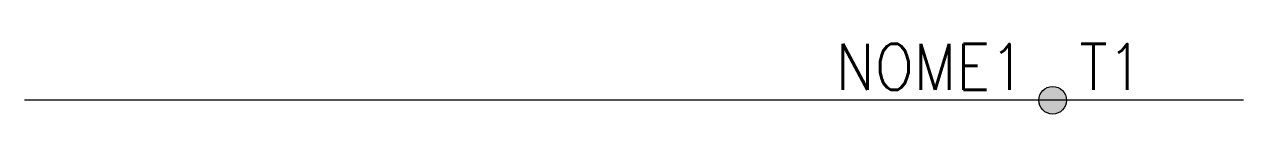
# Model space of a CAD drawing. Header units: millimetres. Extents: x 0 to 53.1, y -0.6 to 2.5.
import ezdxf
from ezdxf.enums import TextEntityAlignment as Align

# ---------------------------------------------------------------- set-up
doc = ezdxf.new("R2010")
doc.units = ezdxf.units.MM
doc.header["$LTSCALE"] = 10
doc.styles.add('ROMANS', font='romans.shx')

msp = doc.modelspace()

# ---------------------------------------------------------------- hatches: boundary and pattern name
h = msp.add_hatch(color=256)
h.dxf.hatch_style = 1
h.paths.add_polyline_path([(45.356, 0, 1), (44.156, 0, 1)])

# ---------------------------------------------------------------- linework, layer by layer
at = {"ltscale": 3}
msp.add_line((53.068, 0), (0, 0), dxfattribs=at)
msp.add_circle((44.756, 0), 0.6)

# ---------------------------------------------------------------- texts
at = {"style": 'ROMANS', "width": 0.9, "flags": 1}
msp.add_attdef('NOME1', text='', height=2, dxfattribs=at).set_placement((43.57, 0.458), align=Align.RIGHT)
msp.add_attdef('T1', (45.917, 0.458), '', height=2, dxfattribs=at)

doc.saveas('drawing.dxf')
